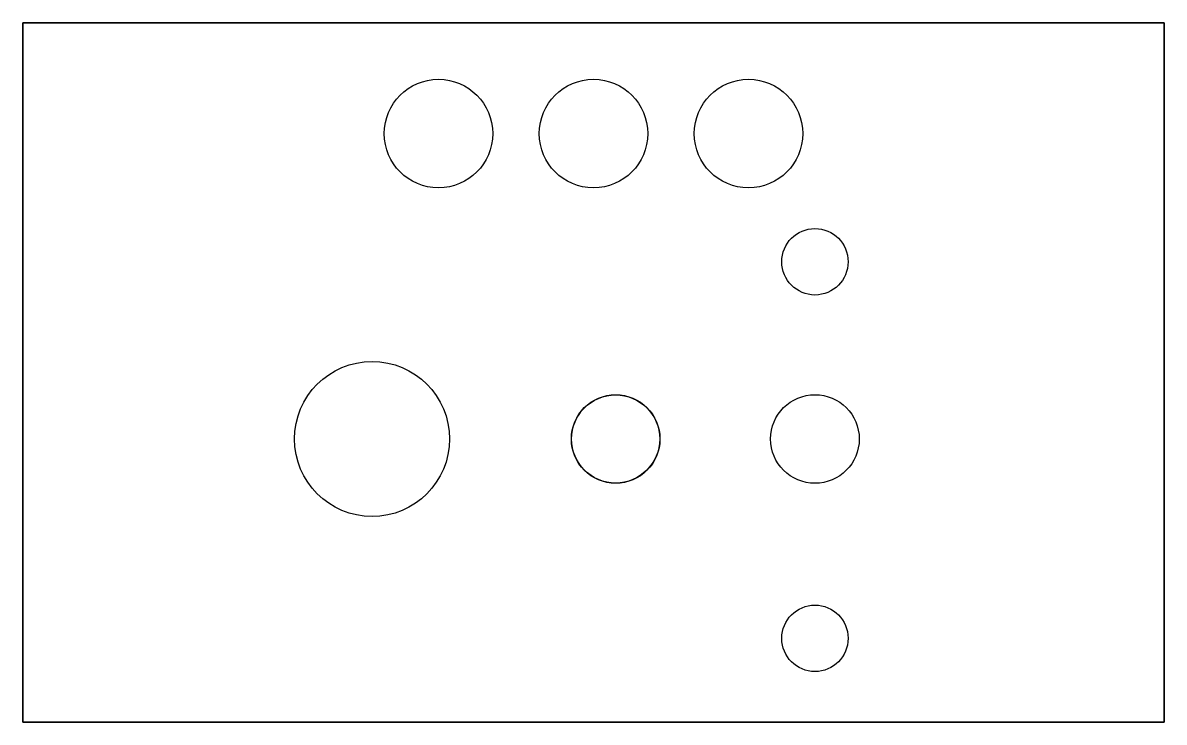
# Model space of a CAD drawing. Header units: millimetres. Extents: x -85.8 to -34.2, y -12.8 to 18.8.
import ezdxf

# ---------------------------------------------------------------- set-up
doc = ezdxf.new("R2010")
doc.units = ezdxf.units.MM
doc.layers.get('0').update_dxf_attribs({"linetype": 'CONTINUOUS'})

msp = doc.modelspace()

# ---------------------------------------------------------------- linework, layer by layer
for points in [[(-34.229, -12.786), (-85.77, -12.786), (-85.77, 18.788), (-34.229, 18.788)], [(-34.229, 18.788), (-85.77, 18.788), (-85.77, -12.786), (-34.229, -12.786)]]:
    msp.add_lwpolyline(points, close=True)
for centre, radius in [((-67, 13.788), 2.45), ((-67, 13.788), 2.45), ((-60, 13.788), 2.45), ((-60, 13.788), 2.45), ((-53, 13.788), 2.45), ((-53, 13.788), 2.45), ((-50, 8), 1.5), ((-50, 8), 1.5), ((-70, 0), 3.5), ((-70, 0), 3.5), ((-59, 0), 2), ((-59, 0), 1.989), ((-50, 0), 2), ((-50, 0), 2), ((-50, -9), 1.5), ((-50, -9), 1.5)]:
    msp.add_circle(centre, radius)

doc.saveas('drawing.dxf')
